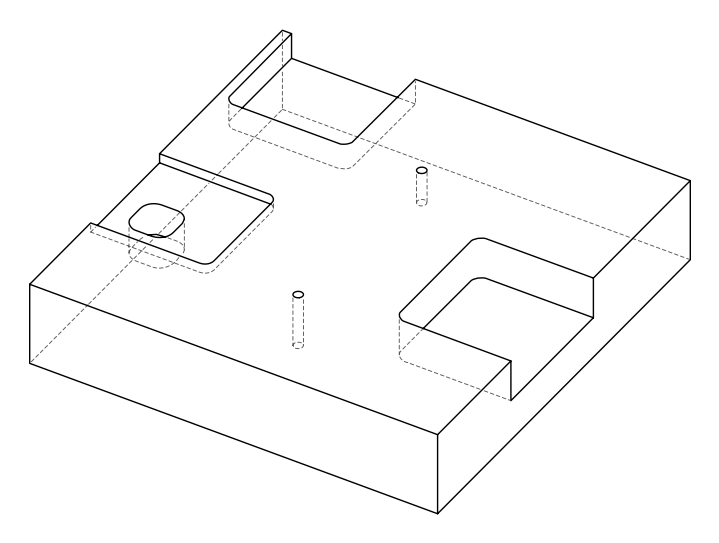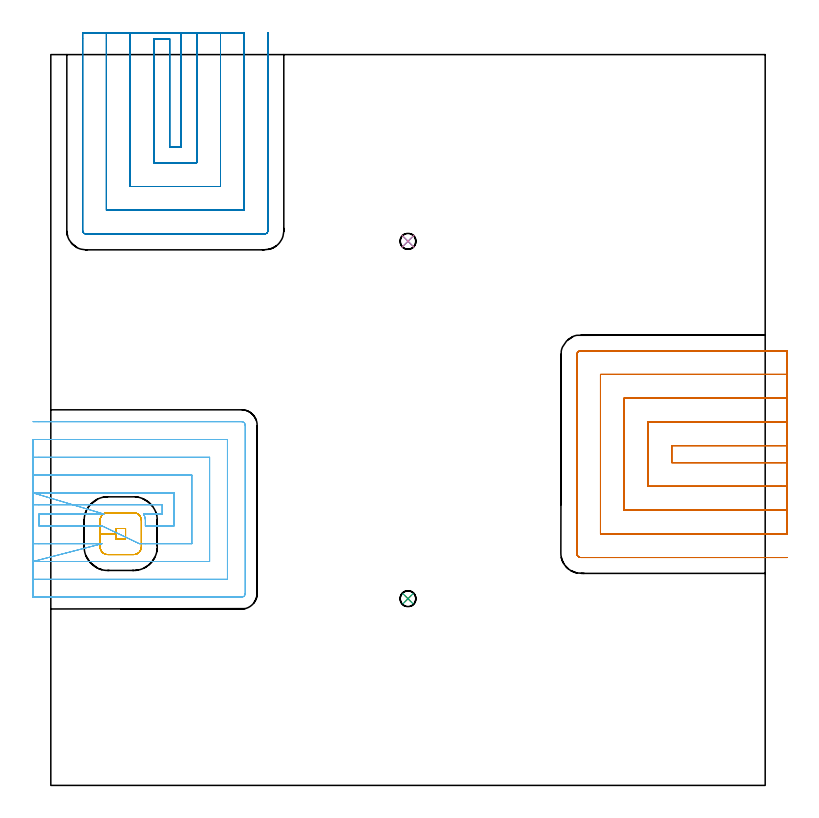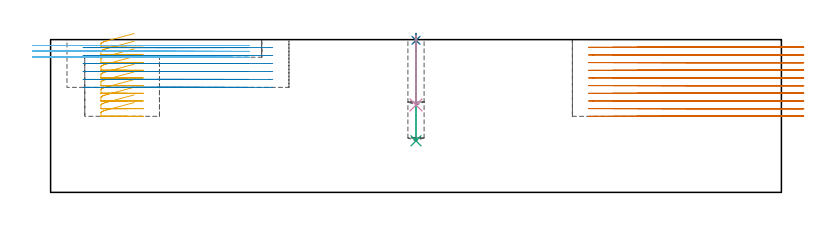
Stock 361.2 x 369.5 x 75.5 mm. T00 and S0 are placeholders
(PLAN: 8 operations, 4 tool changes, 62.8 min)
(1 SPOT_DRILL | STEP1POCKET | NXT0321_9005460120000 | 0.03 min | 0 mm3)
(2 SPOT_DRILL_1 | STEP1POCKET_1 | NXT0321_9005460120000 | 0.03 min | 0 mm3)
(3 DRILL_BLIND_HOLE_INTO_CENTER | STEP1POCKET | NXT0301_051 | 0.21 min | 2447 mm3)
(4 DRILL_BLIND_HOLE_INTO_CENTER_1 | STEP1POCKET_1 | NXT0301_051 | 0.14 min | 1564 mm3)
(5 MILL_RECTANGULAR_POCKET | POCKET_RECTANGULAR_STRAIGHT | NXT0201_012 | Follow Part, ap 4, ae 75% | 3.53 min | 47426 mm3)
(6 MILL_SLOT | SLOT_PARTIAL_RECTANGULAR | NXT0201_011 | Follow Part, ap 3, ae 75% | 10.36 min | 80272 mm3)
(7 MILL_SLOT_1 | SLOT_PARTIAL_RECTANGULAR_1 | NXT0201_012 | Follow Part, ap 4, ae 75% | 31.8 min | 470524 mm3)
(8 MILL_SLOT_2 | SLOT_PARTIAL_RECTANGULAR_2 | NXT0201_012 | Follow Part, ap 4, ae 75% | 16.73 min | 254578 mm3)
(TOOL NXT0321_9005460120000 | NC Spot Drill, 142deg, 12mm, Carbide, Uncoated | D12 PA142 FL30 Z2)
(TOOL NXT0301_051 | Carbide Drill 8mm [860.1-0800-040A1-MM 2214] | D8 PA140 FL53 Z2)
(TOOL NXT0201_012 | ENDMILL 16mm [2P460-1600-NA 1630] | D16 FL38 Z6)
(TOOL NXT0201_011 | ENDMILL 12mm [2P460-1200-NA 1630] | D12 FL38 Z6)
(OP 1 SPOT_DRILL)
G17 G21 G94 G90
T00 M6
G54
G17 G0 G90 X180.6 Y94.4 S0 M3
G43 Z85.5 H0
G94 G81 G98 Z75.156 F250. R78.5
G80
M5
M2
(OP 2 SPOT_DRILL_1)
G17 G21 G94 G90
T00 M6
G54
G17 G0 G90 X180.6 Y275.1 S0 M3
G43 Z85.5 H0
G94 G81 G98 Z75.156 F250. R78.5
G80
M5
M2
(OP 3 DRILL_BLIND_HOLE_INTO_CENTER)
G17 G21 G94 G90
T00 M6
G54
G17 G0 G90 X180.6 Y94.4 S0 M3
G43 Z85.5 H1
G94 G81 G98 Z25.5 F250. R77.5
G80
M5
M2
(OP 4 DRILL_BLIND_HOLE_INTO_CENTER_1)
G17 G21 G94 G90
T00 M6
G54
G17 G0 G90 X180.6 Y275.1 S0 M3
G43 Z85.5 H1
G94 G81 G98 Z43.2 F250. R77.5
G80
M5
M2
(OP 5 MILL_RECTANGULAR_POCKET)
G17 G21 G94 G90
T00 M6
G54
G17 G0 G90 X41.311 Y137.9 S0 M3
G43 Z85.5 H1
Z78.5
G94 G1 X28.602 Z75.095 F250.
X28.085 Y137.839 Z74.955
X27.58 Y137.709 Z74.815
X27.097 Y137.514 Z74.676
X26.644 Y137.256 Z74.536
X26.229 Y136.939 Z74.396
X25.861 Y136.571 Z74.257
X25.544 Y136.156 Z74.117
X25.286 Y135.703 Z73.977
X25.091 Y135.22 Z73.837
X24.961 Y134.715 Z73.698
X24.9 Y134.198 Z73.558
Y127.3 Z71.71
X32.9
Y124.7 F500.
X37.8
Y129.9
X32.9
Y127.3
X24.9
Y120.6
G3 X28.8 Y116.7 R3.9
G1 X41.9
G3 X45.8 Y120.6 R3.9
G1 Y134.
G3 X41.9 Y137.9 R3.9
G1 X28.8
G3 X24.9 Y134. R3.9
G1 Y127.3
Y126.3
G0 X41.311 Y137.9 Z74.71
G1 X28.602 Z71.305 F250.
X28.085 Y137.839 Z71.165
X27.58 Y137.709 Z71.025
X27.097 Y137.514 Z70.886
X26.644 Y137.256 Z70.746
X26.229 Y136.939 Z70.606
X25.861 Y136.571 Z70.467
X25.544 Y136.156 Z70.327
X25.286 Y135.703 Z70.187
X25.091 Y135.22 Z70.047
X24.961 Y134.715 Z69.908
X24.9 Y134.198 Z69.768
Y127.3 Z67.92
X32.9
Y124.7 F500.
X37.8
Y129.9
X32.9
Y127.3
X24.9
Y120.6
G3 X28.8 Y116.7 R3.9
G1 X41.9
G3 X45.8 Y120.6 R3.9
G1 Y134.
G3 X41.9 Y137.9 R3.9
G1 X28.8
G3 X24.9 Y134. R3.9
G1 Y127.3
Y126.3
G0 X41.311 Y137.9 Z70.92
G1 X28.602 Z67.515 F250.
X28.085 Y137.839 Z67.375
X27.58 Y137.709 Z67.235
X27.097 Y137.514 Z67.096
X26.644 Y137.256 Z66.956
X26.229 Y136.939 Z66.816
X25.861 Y136.571 Z66.677
X25.544 Y136.156 Z66.537
X25.286 Y135.703 Z66.397
X25.091 Y135.22 Z66.257
X24.961 Y134.715 Z66.118
X24.9 Y134.198 Z65.978
Y127.3 Z64.13
X32.9
Y124.7 F500.
X37.8
Y129.9
X32.9
Y127.3
X24.9
Y120.6
G3 X28.8 Y116.7 R3.9
G1 X41.9
G3 X45.8 Y120.6 R3.9
G1 Y134.
G3 X41.9 Y137.9 R3.9
G1 X28.8
G3 X24.9 Y134. R3.9
G1 Y127.3
Y126.3
G0 X41.311 Y137.9 Z67.13
G1 X28.602 Z63.725 F250.
X28.085 Y137.839 Z63.585
X27.58 Y137.709 Z63.445
X27.097 Y137.514 Z63.306
X26.644 Y137.256 Z63.166
X26.229 Y136.939 Z63.026
X25.861 Y136.571 Z62.887
X25.544 Y136.156 Z62.747
X25.286 Y135.703 Z62.607
X25.091 Y135.22 Z62.468
X24.961 Y134.715 Z62.328
X24.9 Y134.198 Z62.188
Y127.3 Z60.34
X32.9
Y124.7 F500.
X37.8
Y129.9
X32.9
Y127.3
X24.9
Y120.6
G3 X28.8 Y116.7 R3.9
G1 X41.9
G3 X45.8 Y120.6 R3.9
G1 Y134.
G3 X41.9 Y137.9 R3.9
G1 X28.8
G3 X24.9 Y134. R3.9
G1 Y127.3
Y126.3
G0 X41.311 Y137.9 Z63.34
G1 X28.602 Z59.935 F250.
X28.085 Y137.839 Z59.795
X27.58 Y137.709 Z59.655
X27.097 Y137.514 Z59.516
X26.644 Y137.256 Z59.376
X26.229 Y136.939 Z59.236
X25.861 Y136.571 Z59.097
X25.544 Y136.156 Z58.957
X25.286 Y135.703 Z58.817
X25.091 Y135.22 Z58.678
X24.961 Y134.715 Z58.538
X24.9 Y134.198 Z58.398
Y127.3 Z56.55
X32.9
Y124.7 F500.
X37.8
Y129.9
X32.9
Y127.3
X24.9
Y120.6
G3 X28.8 Y116.7 R3.9
G1 X41.9
G3 X45.8 Y120.6 R3.9
G1 Y134.
G3 X41.9 Y137.9 R3.9
G1 X28.8
G3 X24.9 Y134. R3.9
G1 Y127.3
Y126.3
G0 X41.311 Y137.9 Z59.55
G1 X28.602 Z56.145 F250.
X28.085 Y137.839 Z56.005
X27.58 Y137.709 Z55.865
X27.097 Y137.514 Z55.726
X26.644 Y137.256 Z55.586
X26.229 Y136.939 Z55.446
X25.861 Y136.571 Z55.307
X25.544 Y136.156 Z55.167
X25.286 Y135.703 Z55.027
X25.091 Y135.22 Z54.888
X24.961 Y134.715 Z54.748
X24.9 Y134.198 Z54.608
Y127.3 Z52.76
X32.9
Y124.7 F500.
X37.8
Y129.9
X32.9
Y127.3
X24.9
Y120.6
G3 X28.8 Y116.7 R3.9
G1 X41.9
G3 X45.8 Y120.6 R3.9
G1 Y134.
G3 X41.9 Y137.9 R3.9
G1 X28.8
G3 X24.9 Y134. R3.9
G1 Y127.3
Y126.3
G0 X41.311 Y137.9 Z55.76
G1 X28.602 Z52.355 F250.
X28.085 Y137.839 Z52.215
X27.58 Y137.709 Z52.075
X27.097 Y137.514 Z51.936
X26.644 Y137.256 Z51.796
X26.229 Y136.939 Z51.656
X25.861 Y136.571 Z51.517
X25.544 Y136.156 Z51.377
X25.286 Y135.703 Z51.237
X25.091 Y135.22 Z51.098
X24.961 Y134.715 Z50.958
X24.9 Y134.198 Z50.818
Y127.3 Z48.97
X32.9
Y124.7 F500.
X37.8
Y129.9
X32.9
Y127.3
X24.9
Y120.6
G3 X28.8 Y116.7 R3.9
G1 X41.9
G3 X45.8 Y120.6 R3.9
G1 Y134.
G3 X41.9 Y137.9 R3.9
G1 X28.8
G3 X24.9 Y134. R3.9
G1 Y127.3
Y126.3
G0 X41.311 Y137.9 Z51.97
G1 X28.602 Z48.565 F250.
X28.085 Y137.839 Z48.425
X27.58 Y137.709 Z48.285
X27.097 Y137.514 Z48.146
X26.644 Y137.256 Z48.006
X26.229 Y136.939 Z47.866
X25.861 Y136.571 Z47.727
X25.544 Y136.156 Z47.587
X25.286 Y135.703 Z47.447
X25.091 Y135.22 Z47.308
X24.961 Y134.715 Z47.168
X24.9 Y134.198 Z47.028
Y127.3 Z45.18
X32.9
Y124.7 F500.
X37.8
Y129.9
X32.9
Y127.3
X24.9
Y120.6
G3 X28.8 Y116.7 R3.9
G1 X41.9
G3 X45.8 Y120.6 R3.9
G1 Y134.
G3 X41.9 Y137.9 R3.9
G1 X28.8
G3 X24.9 Y134. R3.9
G1 Y127.3
Y126.3
G0 X41.311 Y137.9 Z48.18
G1 X28.602 Z44.775 F250.
X28.085 Y137.839 Z44.635
X27.58 Y137.709 Z44.495
X27.097 Y137.514 Z44.356
X26.644 Y137.256 Z44.216
X26.229 Y136.939 Z44.076
X25.861 Y136.571 Z43.937
X25.544 Y136.156 Z43.797
X25.286 Y135.703 Z43.657
X25.091 Y135.22 Z43.518
X24.961 Y134.715 Z43.378
X24.9 Y134.198 Z43.238
Y127.3 Z41.39
X32.9
Y124.7 F500.
X37.8
Y129.9
X32.9
Y127.3
X24.9
Y120.6
G3 X28.8 Y116.7 R3.9
G1 X41.9
G3 X45.8 Y120.6 R3.9
G1 Y134.
G3 X41.9 Y137.9 R3.9
G1 X28.8
G3 X24.9 Y134. R3.9
G1 Y127.3
Y126.3
G0 X41.311 Y137.9 Z44.39
G1 X28.602 Z40.985 F250.
X28.085 Y137.839 Z40.845
X27.58 Y137.709 Z40.705
X27.097 Y137.514 Z40.566
X26.644 Y137.256 Z40.426
X26.229 Y136.939 Z40.286
X25.861 Y136.571 Z40.147
X25.544 Y136.156 Z40.007
X25.286 Y135.703 Z39.867
X25.091 Y135.22 Z39.728
X24.961 Y134.715 Z39.588
X24.9 Y134.198 Z39.448
Y127.3 Z37.6
X32.9
Y124.7 F500.
X37.8
Y129.9
X32.9
Y127.3
X24.9
Y120.6
G3 X28.8 Y116.7 R3.9
G1 X41.9
G3 X45.8 Y120.6 R3.9
G1 Y134.
G3 X41.9 Y137.9 R3.9
G1 X28.8
G3 X24.9 Y134. R3.9
G1 Y127.3
Y126.3
G0 Z85.5
M5
M2
(OP 6 MILL_SLOT)
G17 G21 G94 G90
T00 M6
G54
G17 G0 G90 X-9. Y141.9 S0 M3
G43 Z85.5 H1
Z72.6
G94 G1 X-6. F250.
X56.3 F500.
Y137.2
X46.848
X47.136 Y136.733
X47.262 Y136.482
X47.406 Y136.104
X47.577 Y135.616
X47.661 Y135.321
G2 X47.776 Y134.433 R10.221
X47.8 Y133.04 R10.221
G1 Y131.2
X62.3
Y147.9
X-6.
X-9. F250.
X26.841 Y137.2 F500.
X23.841 F250.
X-6. F500.
Y131.2
X22.9
X25.9 F250.
X44.8 Y122.2 F500.
X47.8 F250.
X71.3 F500.
Y156.9
X-6.
X-9. F250.
Y122.2
X-6.
X22.9 F500.
X25.9 F250.
X-9. Y113.2 F500.
X-6. F250.
X80.3 F500.
Y165.9
X-6.
X-9. F250.
Y104.2
X-6.
X89.3 F500.
Y174.9
X-6.
X-9. F250.
Y95.2
X-6.
X96.5 F500.
G3 X98.3 Y97. R1.8
G1 Y182.1
G3 X96.5 Y183.9 R1.8
G1 X-6.
X-9. F250.
G0 Y141.9 Z69.7
G1 X-6.
X56.3 F500.
Y137.2
X46.848
X47.136 Y136.733
X47.262 Y136.482
X47.406 Y136.104
X47.577 Y135.616
X47.661 Y135.321
G2 X47.8 Y133.04 R10.221
G1 Y131.2
X62.3
Y147.9
X-6.
X-9. F250.
X26.841 Y137.2 F500.
X23.841 F250.
X-6. F500.
Y131.2
X22.9
X25.9 F250.
X44.8 Y122.2 F500.
X47.8 F250.
X71.3 F500.
Y156.9
X-6.
X-9. F250.
Y122.2
X-6.
X22.9 F500.
X25.9 F250.
X-9. Y113.2 F500.
X-6. F250.
X80.3 F500.
Y165.9
X-6.
X-9. F250.
Y104.2
X-6.
X89.3 F500.
Y174.9
X-6.
X-9. F250.
Y95.2
X-6.
X96.5 F500.
G3 X98.3 Y97. R1.8
G1 Y182.1
G3 X96.5 Y183.9 R1.8
G1 X-6.
X-9. F250.
G0 Y141.9 Z66.8
G1 X-6.
X56.3 F500.
Y137.2
X46.848
X47.137 Y136.731
X47.261 Y136.484
X47.406 Y136.104
X47.577 Y135.616
X47.661 Y135.321
G2 X47.8 Y133.04 R10.221
G1 Y131.2
X62.3
Y147.9
X-6.
X-9. F250.
X26.841 Y137.2 F500.
X23.841 F250.
X-6. F500.
Y131.2
X22.9
X25.9 F250.
X44.8 Y122.2 F500.
X47.8 F250.
X71.3 F500.
Y156.9
X-6.
X-9. F250.
Y122.2
X-6.
X22.9 F500.
X25.9 F250.
X-9. Y113.2 F500.
X-6. F250.
X80.3 F500.
Y165.9
X-6.
X-9. F250.
Y104.2
X-6.
X89.3 F500.
Y174.9
X-6.
X-9. F250.
Y95.2
X-6.
X96.5 F500.
G3 X98.3 Y97. R1.8
G1 Y182.1
G3 X96.5 Y183.9 R1.8
G1 X-6.
X-9. F250.
G0 Z85.5
M5
M2
(OP 7 MILL_SLOT_1)
G17 G21 G94 G90
T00 M6
G54
G17 G0 G90 X372.2 Y171.8 S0 M3
G43 Z85.5 H1
Z71.71
G94 G1 X369.2 F250.
X313.9 F500.
Y163.2
X369.2
X372.2 F250.
Y183.8
X369.2
X301.9 F500.
Y151.2
X369.2
X372.2 F250.
Y195.8
X369.2
X289.9 F500.
Y139.2
X369.2
X372.2 F250.
Y207.8
X369.2
X277.9 F500.
Y127.2
X369.2
X372.2 F250.
Y219.8
X369.2
X268.1 F500.
G3 X265.9 Y217.6 R2.2
G1 Y117.4
G3 X268.1 Y115.2 R2.2
G1 X369.2
X372.2 F250.
G0 Y171.8 Z67.92
G1 X369.2
X313.9 F500.
Y163.2
X369.2
X372.2 F250.
Y183.8
X369.2
X301.9 F500.
Y151.2
X369.2
X372.2 F250.
Y195.8
X369.2
X289.9 F500.
Y139.2
X369.2
X372.2 F250.
Y207.8
X369.2
X277.9 F500.
Y127.2
X369.2
X372.2 F250.
Y219.8
X369.2
X268.1 F500.
G3 X265.9 Y217.6 R2.2
G1 Y117.4
G3 X268.1 Y115.2 R2.2
G1 X369.2
X372.2 F250.
G0 Y171.8 Z64.13
G1 X369.2
X313.9 F500.
Y163.2
X369.2
X372.2 F250.
Y183.8
X369.2
X301.9 F500.
Y151.2
X369.2
X372.2 F250.
Y195.8
X369.2
X289.9 F500.
Y139.2
X369.2
X372.2 F250.
Y207.8
X369.2
X277.9 F500.
Y127.2
X369.2
X372.2 F250.
Y219.8
X369.2
X268.1 F500.
G3 X265.9 Y217.6 R2.2
G1 Y117.4
G3 X268.1 Y115.2 R2.2
G1 X369.2
X372.2 F250.
G0 Y171.8 Z60.34
G1 X369.2
X313.9 F500.
Y163.2
X369.2
X372.2 F250.
Y183.8
X369.2
X301.9 F500.
Y151.2
X369.2
X372.2 F250.
Y195.8
X369.2
X289.9 F500.
Y139.2
X369.2
X372.2 F250.
Y207.8
X369.2
X277.9 F500.
Y127.2
X369.2
X372.2 F250.
Y219.8
X369.2
X268.1 F500.
G3 X265.9 Y217.6 R2.2
G1 Y117.4
G3 X268.1 Y115.2 R2.2
G1 X369.2
X372.2 F250.
G0 Y171.8 Z56.55
G1 X369.2
X313.9 F500.
Y163.2
X369.2
X372.2 F250.
Y183.8
X369.2
X301.9 F500.
Y151.2
X369.2
X372.2 F250.
Y195.8
X369.2
X289.9 F500.
Y139.2
X369.2
X372.2 F250.
Y207.8
X369.2
X277.9 F500.
Y127.2
X369.2
X372.2 F250.
Y219.8
X369.2
X268.1 F500.
G3 X265.9 Y217.6 R2.2
G1 Y117.4
G3 X268.1 Y115.2 R2.2
G1 X369.2
X372.2 F250.
G0 Y171.8 Z52.76
G1 X369.2
X313.9 F500.
Y163.2
X369.2
X372.2 F250.
Y183.8
X369.2
X301.9 F500.
Y151.2
X369.2
X372.2 F250.
Y195.8
X369.2
X289.9 F500.
Y139.2
X369.2
X372.2 F250.
Y207.8
X369.2
X277.9 F500.
Y127.2
X369.2
X372.2 F250.
Y219.8
X369.2
X268.1 F500.
G3 X265.9 Y217.6 R2.2
G1 Y117.4
G3 X268.1 Y115.2 R2.2
G1 X369.2
X372.2 F250.
G0 Y171.8 Z48.97
G1 X369.2
X313.9 F500.
Y163.2
X369.2
X372.2 F250.
Y183.8
X369.2
X301.9 F500.
Y151.2
X369.2
X372.2 F250.
Y195.8
X369.2
X289.9 F500.
Y139.2
X369.2
X372.2 F250.
Y207.8
X369.2
X277.9 F500.
Y127.2
X369.2
X372.2 F250.
Y219.8
X369.2
X268.1 F500.
G3 X265.9 Y217.6 R2.2
G1 Y117.4
G3 X268.1 Y115.2 R2.2
G1 X369.2
X372.2 F250.
G0 Y171.8 Z45.18
G1 X369.2
X313.9 F500.
Y163.2
X369.2
X372.2 F250.
Y183.8
X369.2
X301.9 F500.
Y151.2
X369.2
X372.2 F250.
Y195.8
X369.2
X289.9 F500.
Y139.2
X369.2
X372.2 F250.
Y207.8
X369.2
X277.9 F500.
Y127.2
X369.2
X372.2 F250.
Y219.8
X369.2
X268.1 F500.
G3 X265.9 Y217.6 R2.2
G1 Y117.4
G3 X268.1 Y115.2 R2.2
G1 X369.2
X372.2 F250.
G0 Y171.8 Z41.39
G1 X369.2
X313.9 F500.
Y163.2
X369.2
X372.2 F250.
Y183.8
X369.2
X301.9 F500.
Y151.2
X369.2
X372.2 F250.
Y195.8
X369.2
X289.9 F500.
Y139.2
X369.2
X372.2 F250.
Y207.8
X369.2
X277.9 F500.
Y127.2
X369.2
X372.2 F250.
Y219.8
X369.2
X268.1 F500.
G3 X265.9 Y217.6 R2.2
G1 Y117.4
G3 X268.1 Y115.2 R2.2
G1 X369.2
X372.2 F250.
G0 Y171.8 Z37.6
G1 X369.2
X313.9 F500.
Y163.2
X369.2
X372.2 F250.
Y183.8
X369.2
X301.9 F500.
Y151.2
X369.2
X372.2 F250.
Y195.8
X369.2
X289.9 F500.
Y139.2
X369.2
X372.2 F250.
Y207.8
X369.2
X277.9 F500.
Y127.2
X369.2
X372.2 F250.
Y219.8
X369.2
X268.1 F500.
G3 X265.9 Y217.6 R2.2
G1 Y117.4
G3 X268.1 Y115.2 R2.2
G1 X369.2
X372.2 F250.
G0 Z85.5
M5
M2
(OP 8 MILL_SLOT_2)
G17 G21 G94 G90
T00 M6
G54
G17 G0 G90 X65.8 Y380.5 S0 M3
G43 Z85.5 H1
Z71.567
G94 G1 Y377.5 F250.
Y322.8 F500.
X60.1
Y377.5
X52.1
Y314.8
X73.8
Y377.5
Y380.5 F250.
X40.1
Y377.5
Y302.8 F500.
X85.8
Y377.5
Y380.5 F250.
X28.1
Y377.5
Y290.8 F500.
X97.8
Y377.5
Y380.5 F250.
X16.1
Y377.5
Y280.5 F500.
G3 X17.8 Y278.8 R1.7
G1 X108.1
G3 X109.8 Y280.5 R1.7
G1 Y377.5
Y380.5 F250.
G0 X65.8 Z67.633
G1 Y377.5
Y322.8 F500.
X60.1
Y377.5
X52.1
Y314.8
X73.8
Y377.5
Y380.5 F250.
X40.1
Y377.5
Y302.8 F500.
X85.8
Y377.5
Y380.5 F250.
X28.1
Y377.5
Y290.8 F500.
X97.8
Y377.5
Y380.5 F250.
X16.1
Y377.5
Y280.5 F500.
G3 X17.8 Y278.8 R1.7
G1 X108.1
G3 X109.8 Y280.5 R1.7
G1 Y377.5
Y380.5 F250.
G0 X65.8 Z63.7
G1 Y377.5
Y322.8 F500.
X60.1
Y377.5
X52.1
Y314.8
X73.8
Y377.5
Y380.5 F250.
X40.1
Y377.5
Y302.8 F500.
X85.8
Y377.5
Y380.5 F250.
X28.1
Y377.5
Y290.8 F500.
X97.8
Y377.5
Y380.5 F250.
X16.1
Y377.5
Y280.5 F500.
G3 X17.8 Y278.8 R1.7
G1 X108.1
G3 X109.8 Y280.5 R1.7
G1 Y377.5
Y380.5 F250.
G0 X65.8 Z59.767
G1 Y377.5
Y322.8 F500.
X60.1
Y377.5
X52.1
Y314.8
X73.8
Y377.5
Y380.5 F250.
X40.1
Y377.5
Y302.8 F500.
X85.8
Y377.5
Y380.5 F250.
X28.1
Y377.5
Y290.8 F500.
X97.8
Y377.5
Y380.5 F250.
X16.1
Y377.5
Y280.5 F500.
G3 X17.8 Y278.8 R1.7
G1 X108.1
G3 X109.8 Y280.5 R1.7
G1 Y377.5
Y380.5 F250.
G0 X65.8 Z55.833
G1 Y377.5
Y322.8 F500.
X60.1
Y377.5
X52.1
Y314.8
X73.8
Y377.5
Y380.5 F250.
X40.1
Y377.5
Y302.8 F500.
X85.8
Y377.5
Y380.5 F250.
X28.1
Y377.5
Y290.8 F500.
X97.8
Y377.5
Y380.5 F250.
X16.1
Y377.5
Y280.5 F500.
G3 X17.8 Y278.8 R1.7
G1 X108.1
G3 X109.8 Y280.5 R1.7
G1 Y377.5
Y380.5 F250.
G0 X65.8 Z51.9
G1 Y377.5
Y322.8 F500.
X60.1
Y377.5
X52.1
Y314.8
X73.8
Y377.5
Y380.5 F250.
X40.1
Y377.5
Y302.8 F500.
X85.8
Y377.5
Y380.5 F250.
X28.1
Y377.5
Y290.8 F500.
X97.8
Y377.5
Y380.5 F250.
X16.1
Y377.5
Y280.5 F500.
G3 X17.8 Y278.8 R1.7
G1 X108.1
G3 X109.8 Y280.5 R1.7
G1 Y377.5
Y380.5 F250.
G0 Z85.5
M5
M2
